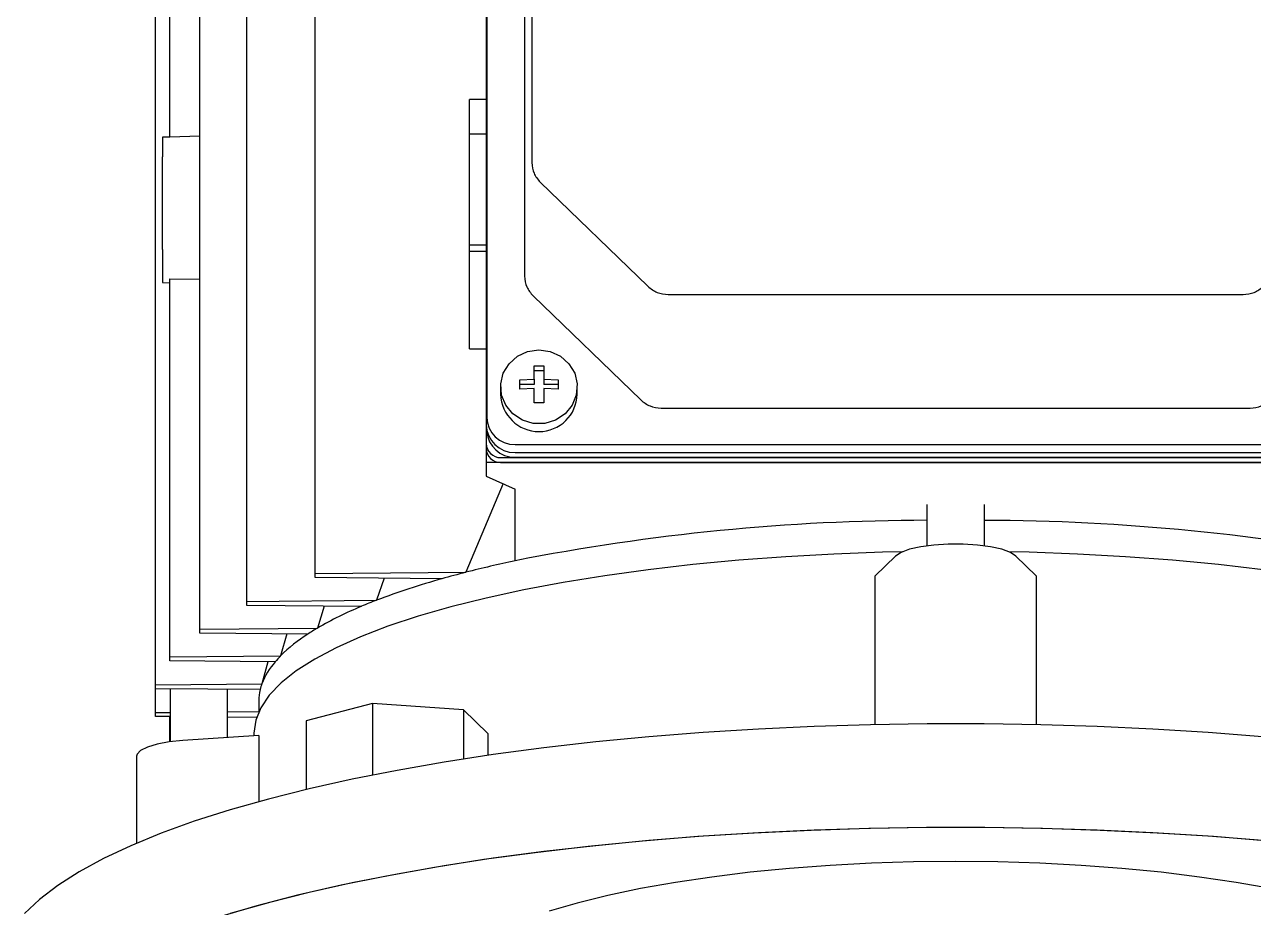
# Model space of a CAD drawing. Header units: millimetres. Extents: x 160 to 8396, y -16 to 5840.
# Drawn here: x 4377 to 4505.3, y 5098.4 to 5190.5 of the extents above; entities that cross this region are included whole.
import ezdxf

# ---------------------------------------------------------------- set-up
doc = ezdxf.new("R2010")
doc.units = ezdxf.units.MM
doc.header["$LTSCALE"] = 20

msp = doc.modelspace()

# ---------------------------------------------------------------- linework, layer by layer
at = {"color": 7, "linetype": 'Continuous', "lineweight": 25}
for p, q in [((4407.35, 5133.22), (4407.35, 5271.83)), ((4400.22, 5130.32), (4400.22, 5268.93)), ((4395.3, 5127.42), (4395.3, 5266.03)), ((4390.66, 5121.62), (4390.66, 5260.23)), ((4425.26, 5238.39), (4425.26, 5149.52)), ((4425.2, 5237.61), (4425.2, 5148.74)), ((4429.95, 5234.07), (4429.95, 5176.1)), ((4429.2, 5223.66), (4429.2, 5164.24)), ((4392.18, 5178.77), (4392.18, 5217.09)), ((4425.2, 5182.68), (4423.45, 5182.68)), ((4423.45, 5179.1), (4423.45, 5182.68)), ((4395.3, 5178.87), (4392.18, 5178.77)), ((4423.45, 5167.51), (4423.45, 5179.1)), ((4423.45, 5179.1), (4425.2, 5179.1)), ((4392.18, 5178.77), (4391.41, 5178.74)), ((4391.41, 5178.74), (4391.41, 5176.7)), ((4391.41, 5167.04), (4391.41, 5176.7)), ((4430.83, 5174.05), (4442.07, 5163.19)), ((4423.45, 5167.51), (4425.2, 5167.51)), ((4423.45, 5166.87), (4423.45, 5167.51)), ((4391.41, 5167.04), (4391.41, 5163.58)), ((4423.45, 5166.87), (4425.2, 5166.87)), ((4423.45, 5156.68), (4423.45, 5166.87)), ((4391.41, 5163.58), (4392.18, 5163.55)), ((4392.18, 5124.52), (4392.18, 5163.97)), ((4392.18, 5163.97), (4395.3, 5163.92)), ((4430.08, 5162.2), (4441.32, 5151.34)), ((4444.2, 5162.34), (4504.21, 5162.34)), ((4423.45, 5156.68), (4425.2, 5156.68)), ((4430.2, 5153.51), (4430.2, 5154.89)), ((4430.2, 5154.89), (4430.7, 5154.89)), ((4430.7, 5154.89), (4431.2, 5154.89)), ((4431.2, 5154.89), (4431.2, 5153.51)), ((4428.7, 5153.44), (4430.2, 5153.51)), ((4428.7, 5152.47), (4428.7, 5153.44)), ((4431.2, 5154.39), (4430.2, 5154.39)), ((4430.2, 5153.51), (4430.2, 5152.94)), ((4431.2, 5153.51), (4432.7, 5153.44)), ((4431.2, 5153.51), (4431.2, 5152.94)), ((4432.7, 5153.44), (4432.7, 5152.47)), ((4426.7, 5152.71), (4426.7, 5151.94)), ((4430.2, 5152.94), (4428.7, 5152.94)), ((4430.2, 5152.54), (4428.7, 5152.47)), ((4430.2, 5151.02), (4430.2, 5152.54)), ((4432.7, 5152.94), (4431.2, 5152.94)), ((4431.2, 5152.54), (4431.2, 5151.02)), ((4432.7, 5152.47), (4431.2, 5152.54)), ((4434.7, 5151.94), (4434.7, 5152.71)), ((4430.7, 5151.03), (4430.2, 5151.02)), ((4431.2, 5151.02), (4430.7, 5151.03)), ((4443.45, 5150.49), (4504.96, 5150.49)), ((4425.2, 5148.74), (4425.2, 5146.78)), ((4425.21, 5148.56), (4425.24, 5148.04)), ((4425.2, 5146.78), (4425.2, 5146.26)), ((4425.2, 5146.26), (4425.2, 5144.81)), ((4428.2, 5146.67), (4520.2, 5146.67)), ((4428.2, 5145.85), (4520.2, 5145.85)), ((4425.2, 5144.81), (4425.2, 5143.39)), ((4523.2, 5144.81), (4425.2, 5144.81)), ((4426.7, 5145.33), (4521.7, 5145.33)), ((4426.7, 5144.81), (4521.7, 5144.81)), ((4428.2, 5145.36), (4520.2, 5145.36)), ((4425.2, 5143.39), (4428.2, 5142.04)), ((4426.95, 5142.61), (4423.07, 5133.36)), ((4428.2, 5134.55), (4428.2, 5142.04)), ((4471.2, 5140.41), (4471.2, 5136.11)), ((4477.2, 5136.11), (4477.2, 5140.41)), ((4467.92, 5135.05), (4465.8, 5133)), ((4482.6, 5133), (4480.48, 5135.05)), ((4407.35, 5133.22), (4423.07, 5133.36)), ((4407.35, 5132.8), (4407.35, 5133.22)), ((4420.56, 5132.68), (4407.35, 5132.8)), ((4414.54, 5132.74), (4413.75, 5130.44)), ((4465.8, 5117.45), (4465.8, 5133)), ((4482.6, 5133), (4482.6, 5117.45)), ((4400.22, 5130.32), (4413.75, 5130.44)), ((4400.22, 5129.9), (4400.22, 5130.32)), ((4412.16, 5129.8), (4400.22, 5129.9)), ((4408.29, 5129.83), (4407.58, 5127.53)), ((4395.3, 5127.42), (4407.58, 5127.53)), ((4395.3, 5127), (4395.3, 5127.42)), ((4406.57, 5126.9), (4395.3, 5127)), ((4404.38, 5126.92), (4403.72, 5124.62)), ((4392.18, 5124.52), (4403.72, 5124.62)), ((4392.18, 5124.11), (4392.18, 5124.52)), ((4403.15, 5124.01), (4392.18, 5124.11)), ((4402.41, 5124.01), (4401.77, 5121.72)), ((4390.66, 5121.62), (4401.77, 5121.72)), ((4390.66, 5121.21), (4390.66, 5121.62)), ((4401.59, 5121.11), (4390.66, 5121.21)), ((4390.66, 5118.72), (4390.66, 5121.21)), ((4390.66, 5118.31), (4390.66, 5121.21)), ((4392.2, 5121.19), (4392.2, 5115.66)), ((4398.2, 5116.12), (4398.2, 5121.14)), ((4401.45, 5119.96), (4401.45, 5118.8)), ((4390.66, 5118.72), (4392.2, 5118.74)), ((4390.66, 5118.31), (4390.66, 5118.72)), ((4398.2, 5118.79), (4401.45, 5118.82)), ((4413.33, 5119.65), (4406.39, 5117.85)), ((4413.33, 5119.65), (4413.33, 5112.2)), ((4422.81, 5118.99), (4413.33, 5119.65)), ((4422.81, 5118.99), (4422.81, 5113.86)), ((4425.35, 5116.54), (4422.81, 5118.99)), ((4392.2, 5118.29), (4390.66, 5118.31)), ((4392.18, 5115.82), (4392.18, 5118.29)), ((4401.22, 5118.21), (4398.2, 5118.24)), ((4406.39, 5117.85), (4406.39, 5110.68)), ((4401.44, 5116.34), (4393.52, 5115.79)), ((4400.95, 5116.58), (4400.95, 5116.31)), ((4401.44, 5116.34), (4401.44, 5109.42)), ((4425.35, 5116.54), (4425.35, 5114.25)), ((4392.18, 5115.82), (4392.2, 5115.82)), ((4392.18, 5115.66), (4392.18, 5115.82)), ((4388.7, 5114.17), (4388.7, 5105.09))]:
    msp.add_line(p, q, dxfattribs=at)
at = {"color": 7, "linetype": 'Continuous', "lineweight": 25, "flags": 128}
for points in [[(4430.7, 5156.58), (4431.88, 5156.4), (4432.96, 5155.9), (4433.83, 5155.12), (4434.43, 5154.12), (4434.69, 5153), (4434.6, 5151.85), (4434.17, 5150.78), (4433.42, 5149.88), (4432.44, 5149.23), (4431.3, 5148.89), (4430.11, 5148.89), (4428.97, 5149.23), (4427.98, 5149.88), (4427.24, 5150.78), (4426.8, 5151.85), (4426.71, 5153), (4426.98, 5154.12), (4427.58, 5155.12), (4428.45, 5155.9), (4429.52, 5156.4), (4430.7, 5156.58)], [(4468.64, 5135.49), (4466.55, 5135.44), (4461.48, 5135.25), (4456.48, 5134.98), (4451.57, 5134.61), (4446.76, 5134.16), (4442.09, 5133.62), (4437.58, 5133), (4433.24, 5132.3), (4429.11, 5131.52), (4425.19, 5130.67), (4421.51, 5129.75), (4418.09, 5128.77), (4414.94, 5127.73), (4412.08, 5126.63), (4409.53, 5125.48), (4407.29, 5124.3), (4405.37, 5123.07), (4403.79, 5121.81), (4402.55, 5120.53), (4401.67, 5119.22), (4401.13, 5117.91), (4400.95, 5116.58)], [(4480.48, 5135.05), (4479.91, 5135.42), (4479.01, 5135.75), (4477.85, 5136.01), (4476.47, 5136.19), (4474.98, 5136.29), (4473.43, 5136.29), (4471.93, 5136.19), (4470.56, 5136.01), (4469.39, 5135.75), (4468.5, 5135.42), (4467.92, 5135.05)], [(4547.45, 5116.58), (4547.27, 5117.91), (4546.74, 5119.22), (4545.85, 5120.53), (4544.62, 5121.81), (4543.04, 5123.07), (4541.12, 5124.3), (4538.88, 5125.48), (4536.32, 5126.63), (4533.46, 5127.73), (4530.32, 5128.77), (4526.9, 5129.75), (4523.22, 5130.67), (4519.3, 5131.52), (4515.16, 5132.3), (4510.83, 5133), (4506.31, 5133.62), (4501.64, 5134.16), (4496.84, 5134.61), (4491.92, 5134.98), (4486.92, 5135.25), (4481.86, 5135.44), (4479.76, 5135.49)], [(4506.23, 5116.18), (4500.56, 5116.63), (4494.8, 5116.99), (4488.97, 5117.26), (4483.08, 5117.44), (4477.17, 5117.53), (4471.24, 5117.53), (4465.32, 5117.44), (4459.44, 5117.26), (4453.61, 5116.99), (4447.84, 5116.63), (4442.18, 5116.18), (4436.62, 5115.65), (4431.2, 5115.03), (4425.92, 5114.33), (4420.82, 5113.55), (4415.91, 5112.69), (4411.19, 5111.76), (4406.71, 5110.76), (4402.45, 5109.69), (4398.45, 5108.56), (4394.72, 5107.37), (4391.26, 5106.12), (4388.1, 5104.82), (4385.24, 5103.48), (4382.69, 5102.1), (4380.46, 5100.68), (4378.56, 5099.22), (4377, 5097.74)], [(4393.52, 5115.79), (4392.09, 5115.65), (4390.83, 5115.41), (4389.82, 5115.11), (4389.11, 5114.76), (4388.75, 5114.37), (4388.7, 5114.17)], [(4506.91, 5105.3), (4501.13, 5105.77), (4495.25, 5106.15), (4489.29, 5106.43), (4483.28, 5106.62), (4477.23, 5106.71), (4471.17, 5106.71), (4465.13, 5106.62), (4459.12, 5106.43), (4453.16, 5106.15), (4447.28, 5105.77), (4441.5, 5105.3), (4435.84, 5104.75), (4430.31, 5104.1), (4424.96, 5103.37), (4419.78, 5102.56), (4414.8, 5101.66), (4410.04, 5100.7), (4405.51, 5099.65), (4401.24, 5098.54), (4397.23, 5097.37)], [(4506.23, 5105.36), (4500.56, 5105.81), (4494.8, 5106.17), (4488.97, 5106.44), (4483.08, 5106.62), (4477.17, 5106.72), (4471.24, 5106.72), (4465.32, 5106.62), (4459.44, 5106.44), (4453.61, 5106.17), (4447.84, 5105.81), (4442.18, 5105.36), (4436.62, 5104.83), (4431.2, 5104.21), (4425.92, 5103.51), (4420.82, 5102.73), (4415.91, 5101.87), (4411.19, 5100.94), (4406.71, 5099.94), (4402.45, 5098.87), (4398.45, 5097.74)], [(4516.65, 5097.99), (4513.72, 5098.84), (4510.53, 5099.63), (4507.1, 5100.35), (4503.47, 5100.99), (4499.65, 5101.56), (4495.66, 5102.05), (4491.54, 5102.45), (4487.3, 5102.77), (4482.98, 5102.99), (4478.61, 5103.13), (4474.2, 5103.18), (4469.8, 5103.13), (4465.42, 5102.99), (4461.11, 5102.77), (4456.87, 5102.45), (4452.75, 5102.05), (4448.76, 5101.56), (4444.94, 5100.99), (4441.3, 5100.35), (4437.88, 5099.63), (4434.69, 5098.84), (4431.75, 5097.99)]]:
    msp.add_lwpolyline(points, dxfattribs=at)
at = {"color": 7, "linetype": 'Continuous', "lineweight": 25}
for centre, radius, start, end in [((4430.7, 5152.04), 4, 181.4504, 358.5496), ((4428.15, 5149.57), 2.9, 181.0102, 270.9758), ((4428.15, 5148.8), 2.95, 181.0102, 270.9758), ((4426.68, 5146.8), 1.48, 181.0102, 270.9758), ((4428.16, 5148.28), 2.92, 184.784, 270.9306), ((4426.68, 5146.29), 1.48, 181.0102, 270.9758), ((4471.61, 4913.74), 225.04, 90.1038, 101.1215), ((4476.6, 4911.79), 226.98, 78.9259, 89.8488), ((4453.97, 5012.13), 125.1, 101.884, 104.2982), ((4441.27, 5058.39), 77.12, 105.5762, 110.9027), ((4448.84, 5032.48), 104.11, 104.3299, 105.7615), ((4433.68, 5078.84), 55.32, 111.1143, 112.8947), ((4427.01, 5094.06), 38.7, 112.5759, 120.1379), ((4420.86, 5104.98), 26.17, 120.5002, 123.1048), ((4415.86, 5112.33), 17.28, 122.514, 134.6501), ((4408.81, 5119.03), 7.53, 138.6944, 159.1005), ((4411.7, 5116.73), 11.22, 135.3174, 139.5954), ((4406.44, 5119.96), 4.99, 166.6692, 179.9331), ((4406.94, 5119.85), 5.49, 160.0418, 166.7165)]:
    msp.add_arc(centre, radius, start, end, dxfattribs=at)
for points in [[(4429.95, 5176.1), (4429.99, 5175.71), (4430.08, 5174.95), (4430.58, 5174.35), (4430.83, 5174.05)], [(4429.2, 5164.24), (4429.24, 5163.86), (4429.33, 5163.09), (4429.83, 5162.49), (4430.08, 5162.2)], [(4442.07, 5163.19), (4442.38, 5162.95), (4443, 5162.46), (4443.8, 5162.38), (4444.2, 5162.34)], [(4504.21, 5162.34), (4504.61, 5162.38), (4505.4, 5162.46), (4506.02, 5162.95), (4506.33, 5163.19)], [(4441.32, 5151.34), (4441.63, 5151.09), (4442.25, 5150.61), (4443.05, 5150.53), (4443.45, 5150.49)], [(4504.96, 5150.49), (4505.36, 5150.53), (4506.15, 5150.61), (4506.77, 5151.09), (4507.08, 5151.34)]]:
    msp.add_open_spline(points, degree=3, dxfattribs=at)

doc.saveas('drawing.dxf')
